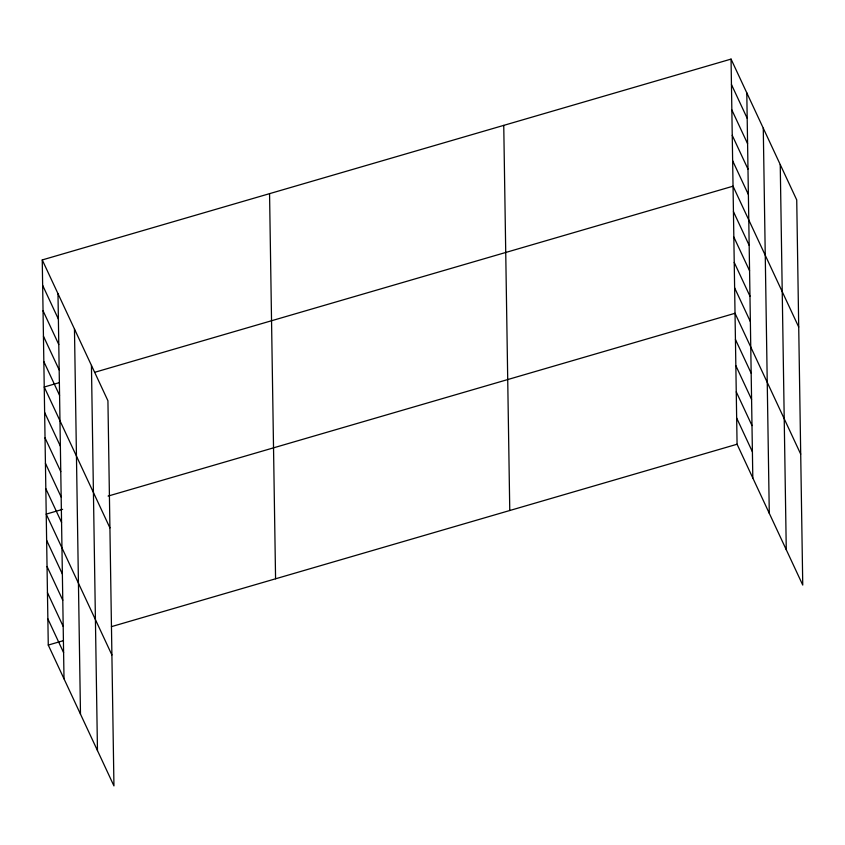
<?xml version="1.0" encoding="UTF-8"?>
<svg xmlns="http://www.w3.org/2000/svg" width="845" height="845" viewBox="0 0 845 845"><rect width="100%" height="100%" fill="white"/><g stroke="black" fill="none" stroke-linecap="round" stroke-linejoin="round"><path stroke-width="1.27" d="M42.25 259.933L107.928 400.762L113.948 785.903L48.271 645.062L42.25 259.933L731.052 59.097L796.729 199.938L802.75 585.067L737.072 444.238L731.052 59.097M59.393 382.605L44.236 387.021L109.913 527.861M94.746 372.296L733.037 186.196L798.715 327.036M62.646 509.334L46.221 514.119L111.899 654.959M108.107 496.078L735.023 313.284L800.701 454.124M48.271 645.062L63.428 640.647M111.413 626.652L737.072 444.238M731.453 84.521L747.181 118.268M731.844 109.934L747.582 143.682M732.245 135.358L747.983 169.106M732.647 160.772L748.374 194.519M733.439 211.609L749.177 245.356M733.84 237.033L749.568 270.78M734.231 262.446L749.969 296.194M734.632 287.87L750.371 321.618M735.435 339.479L751.173 373.226M735.847 365.663L751.585 399.41M736.259 391.858L751.997 425.605M736.671 418.043L752.399 451.79M42.651 285.346L58.379 319.093M43.042 310.77L58.78 344.507M43.444 336.183L59.182 369.93M43.845 361.607L59.572 395.344M44.637 412.445L60.375 446.181M45.028 437.858L60.766 471.605M45.429 463.282L61.167 497.029M45.831 488.695L61.569 522.442M46.633 540.304L62.372 574.051M47.045 566.499L62.783 600.235M47.457 592.683L63.195 626.43M47.869 618.878L63.597 652.615M780.241 164.595L786.272 549.736M763.267 128.186L769.288 513.316M746.79 92.844L752.81 477.985M503.747 125.377L509.767 510.507M269.555 193.653L275.576 578.793M91.44 365.42L97.471 750.561M74.466 329.011L80.486 714.152M57.988 293.669L64.009 678.81"/></g></svg>
